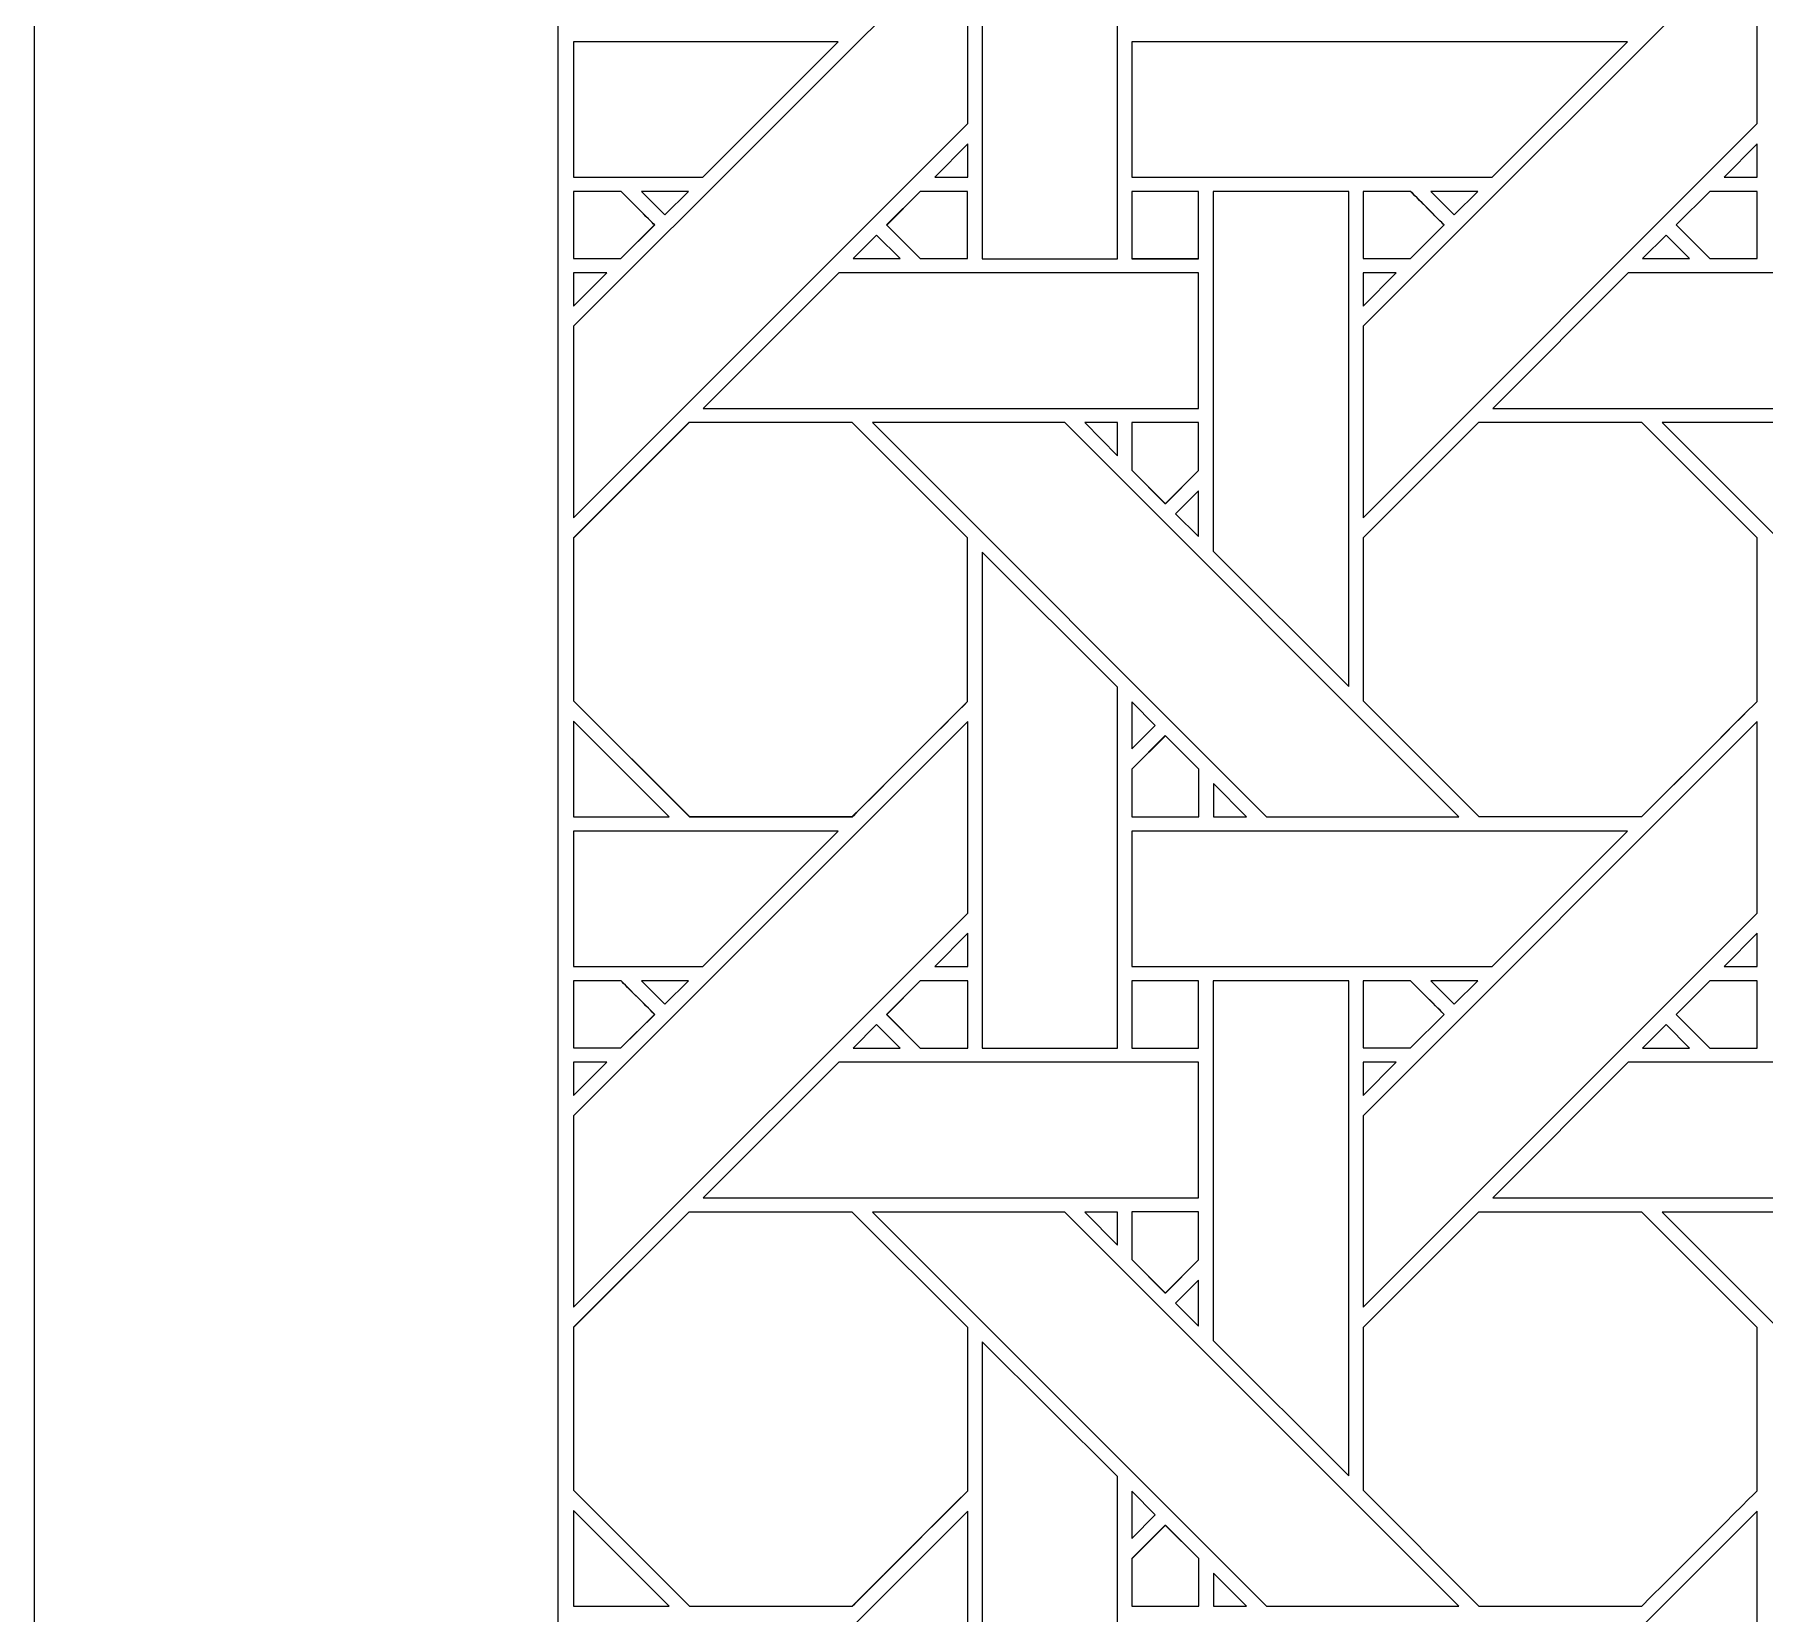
# Model space of a CAD drawing. Header units: inches. Extents: x 4.4 to 20.4, y 5.1 to 13.1.
# Drawn here: x 4.383 to 6.462, y 8.851 to 10.748 of the extents above; entities that cross this region are included whole.
import ezdxf

# ---------------------------------------------------------------- set-up
doc = ezdxf.new("R2010")
doc.units = ezdxf.units.IN
doc.header["$MEASUREMENT"] = 0
doc.layers.add('Design', color=7, linetype='Continuous', lineweight=0)

msp = doc.modelspace()

# ---------------------------------------------------------------- linework, layer by layer
at = {"layer": 'Design'}
for points, knots in [([(4.3829, 13.0948), (4.3829, 13.0948), (4.3829, 5.0948), (4.3829, 5.0948), (4.3829, 5.0948), (20.3829, 5.0948), (20.3829, 5.0948), (20.3829, 5.0948), (20.3829, 13.0948), (20.3829, 13.0948), (20.3829, 13.0948), (4.3829, 13.0948), (4.3829, 13.0948)], [0, 0, 0, 0, 1, 1, 1, 2, 2, 2, 3, 3, 3, 4, 4, 4, 4]), ([(5.0119, 5.7183), (5.0119, 5.7183), (19.7539, 5.7183), (19.7539, 5.7183), (19.7539, 5.7183), (19.7539, 12.4753), (19.7539, 12.4753), (19.7539, 12.4753), (5.0119, 12.4753), (5.0119, 12.4753), (5.0119, 12.4753), (5.0119, 5.7183), (5.0119, 5.7183)], [0, 0, 0, 0, 1, 1, 1, 2, 2, 2, 3, 3, 3, 4, 4, 4, 4]), ([(5.6841, 10.9126), (5.6841, 10.9126), (5.6841, 10.4789), (5.6841, 10.4789), (5.6841, 10.4789), (5.5214, 10.4789), (5.5214, 10.4789), (5.5214, 10.4789), (5.5214, 11.0748), (5.5214, 11.0748), (5.5214, 11.0748), (5.6841, 10.9126), (5.6841, 10.9126)], [0, 0, 0, 0, 1, 1, 1, 2, 2, 2, 3, 3, 3, 4, 4, 4, 4]), ([(5.0306, 10.3976), (5.0306, 10.3976), (5.5042, 10.8712), (5.5042, 10.8712), (5.5042, 10.8712), (5.5042, 10.6412), (5.5042, 10.6412), (5.5042, 10.6412), (5.0306, 10.1675), (5.0306, 10.1675), (5.0306, 10.1675), (5.0306, 10.3976), (5.0306, 10.3976)], [0, 0, 0, 0, 1, 1, 1, 2, 2, 2, 3, 3, 3, 4, 4, 4, 4]), ([(5.9793, 10.3976), (5.9793, 10.3976), (6.453, 10.8712), (6.453, 10.8712), (6.453, 10.8712), (6.453, 10.6412), (6.453, 10.6412), (6.453, 10.6412), (5.9793, 10.1675), (5.9793, 10.1675), (5.9793, 10.1675), (5.9793, 10.3976), (5.9793, 10.3976)], [0, 0, 0, 0, 1, 1, 1, 2, 2, 2, 3, 3, 3, 4, 4, 4, 4]), ([(5.0306, 10.7397), (5.0306, 10.7397), (5.3484, 10.7397), (5.3484, 10.7397), (5.3484, 10.7397), (5.1857, 10.577), (5.1857, 10.577), (5.1857, 10.577), (5.0306, 10.577), (5.0306, 10.577), (5.0306, 10.577), (5.0306, 10.7397), (5.0306, 10.7397)], [0, 0, 0, 0, 1, 1, 1, 2, 2, 2, 3, 3, 3, 4, 4, 4, 4]), ([(5.7015, 10.577), (5.7015, 10.577), (5.7015, 10.7397), (5.7015, 10.7397), (5.7015, 10.7397), (6.2972, 10.7397), (6.2972, 10.7397), (6.2972, 10.7397), (6.1344, 10.577), (6.1344, 10.577), (6.1344, 10.577), (5.7015, 10.577), (5.7015, 10.577)], [0, 0, 0, 0, 1, 1, 1, 2, 2, 2, 3, 3, 3, 4, 4, 4, 4]), ([(5.4645, 10.577), (5.4645, 10.577), (5.5042, 10.6168), (5.5042, 10.6168), (5.5042, 10.6168), (5.5042, 10.577), (5.5042, 10.577), (5.5042, 10.577), (5.4645, 10.577), (5.4645, 10.577)], [0, 0, 0, 0, 1, 1, 1, 2, 2, 2, 3, 3, 3, 3]), ([(6.4132, 10.577), (6.4132, 10.577), (6.453, 10.6168), (6.453, 10.6168), (6.453, 10.6168), (6.453, 10.577), (6.453, 10.577), (6.453, 10.577), (6.4132, 10.577), (6.4132, 10.577)], [0, 0, 0, 0, 1, 1, 1, 2, 2, 2, 3, 3, 3, 3]), ([(5.0876, 10.5598), (5.0927, 10.5547), (5.1234, 10.5239), (5.1278, 10.5194), (5.1278, 10.5194), (5.0875, 10.479), (5.0875, 10.479), (5.0875, 10.479), (5.0306, 10.479), (5.0306, 10.479), (5.0306, 10.479), (5.0306, 10.5598), (5.0306, 10.5598), (5.0306, 10.5598), (5.0876, 10.5598), (5.0876, 10.5598)], [0, 0, 0, 0, 1, 1, 1, 2, 2, 2, 3, 3, 3, 4, 4, 4, 5, 5, 5, 5]), ([(5.0306, 10.5598), (5.0306, 10.5598), (5.0876, 10.5598), (5.0876, 10.5598), (5.0929, 10.5544), (5.128, 10.5194), (5.128, 10.5194), (5.128, 10.5194), (5.0875, 10.479), (5.0875, 10.479), (5.0875, 10.479), (5.0306, 10.479), (5.0306, 10.479), (5.0306, 10.479), (5.0306, 10.5598), (5.0306, 10.5598)], [0, 0, 0, 0, 1, 1, 1, 2, 2, 2, 3, 3, 3, 4, 4, 4, 5, 5, 5, 5]), ([(5.5041, 10.5598), (5.5041, 10.5598), (5.5041, 10.479), (5.5041, 10.479), (5.5041, 10.479), (5.4471, 10.479), (5.4471, 10.479), (5.4471, 10.479), (5.4066, 10.5194), (5.4066, 10.5194), (5.4066, 10.5194), (5.4471, 10.5598), (5.4471, 10.5598), (5.4471, 10.5598), (5.5041, 10.5598), (5.5041, 10.5598)], [0, 0, 0, 0, 1, 1, 1, 2, 2, 2, 3, 3, 3, 4, 4, 4, 5, 5, 5, 5]), ([(5.5041, 10.5598), (5.5041, 10.5598), (5.5041, 10.479), (5.5041, 10.479), (5.5041, 10.479), (5.4471, 10.479), (5.4471, 10.479), (5.4471, 10.479), (5.4068, 10.5193), (5.4068, 10.5193), (5.4068, 10.5193), (5.4471, 10.5598), (5.4471, 10.5598), (5.4471, 10.5598), (5.5041, 10.5598), (5.5041, 10.5598)], [0, 0, 0, 0, 1, 1, 1, 2, 2, 2, 3, 3, 3, 4, 4, 4, 5, 5, 5, 5]), ([(5.7816, 10.479), (5.7816, 10.479), (5.7013, 10.479), (5.7013, 10.479), (5.7013, 10.479), (5.7013, 10.5598), (5.7013, 10.5598), (5.7013, 10.5598), (5.7816, 10.5598), (5.7816, 10.5598), (5.7816, 10.5598), (5.7816, 10.479), (5.7816, 10.479)], [0, 0, 0, 0, 1, 1, 1, 2, 2, 2, 3, 3, 3, 4, 4, 4, 4]), ([(5.9792, 10.479), (5.9792, 10.479), (5.9792, 10.5598), (5.9792, 10.5598), (5.9792, 10.5598), (6.0363, 10.5598), (6.0363, 10.5598), (6.0414, 10.5546), (6.0722, 10.5238), (6.0766, 10.5194), (6.0766, 10.5194), (6.0362, 10.479), (6.0362, 10.479), (6.0362, 10.479), (5.9792, 10.479), (5.9792, 10.479)], [0, 0, 0, 0, 1, 1, 1, 2, 2, 2, 3, 3, 3, 4, 4, 4, 5, 5, 5, 5]), ([(6.0613, 10.5348), (6.0671, 10.529), (6.0726, 10.5235), (6.0766, 10.5194), (6.0766, 10.5194), (6.0362, 10.479), (6.0362, 10.479), (6.0362, 10.479), (5.9792, 10.479), (5.9792, 10.479), (5.9792, 10.479), (5.9792, 10.5598), (5.9792, 10.5598), (5.9792, 10.5598), (6.0363, 10.5598), (6.0363, 10.5598), (6.0418, 10.5543), (6.0519, 10.5442), (6.0613, 10.5348)], [0, 0, 0, 0, 1, 1, 1, 2, 2, 2, 3, 3, 3, 4, 4, 4, 5, 5, 5, 6, 6, 6, 6]), ([(6.3958, 10.479), (6.3958, 10.479), (6.3554, 10.5194), (6.3554, 10.5194), (6.3554, 10.5194), (6.3959, 10.5598), (6.3959, 10.5598), (6.3959, 10.5598), (6.4529, 10.5598), (6.4529, 10.5598), (6.4529, 10.5598), (6.4529, 10.479), (6.4529, 10.479), (6.4529, 10.479), (6.3958, 10.479), (6.3958, 10.479)], [0, 0, 0, 0, 1, 1, 1, 2, 2, 2, 3, 3, 3, 4, 4, 4, 5, 5, 5, 5]), ([(6.3554, 10.5194), (6.3554, 10.5194), (6.3959, 10.5598), (6.3959, 10.5598), (6.3959, 10.5598), (6.4529, 10.5598), (6.4529, 10.5598), (6.4529, 10.5598), (6.4529, 10.479), (6.4529, 10.479), (6.4529, 10.479), (6.3958, 10.479), (6.3958, 10.479), (6.3958, 10.479), (6.3554, 10.5194), (6.3554, 10.5194)], [0, 0, 0, 0, 1, 1, 1, 2, 2, 2, 3, 3, 3, 4, 4, 4, 5, 5, 5, 5]), ([(5.1685, 10.5597), (5.1685, 10.5597), (5.1402, 10.5315), (5.1402, 10.5315), (5.1402, 10.5315), (5.112, 10.5597), (5.112, 10.5597), (5.112, 10.5597), (5.1685, 10.5597), (5.1685, 10.5597)], [0, 0, 0, 0, 1, 1, 1, 2, 2, 2, 3, 3, 3, 3]), ([(5.7817, 10.5597), (5.7817, 10.5597), (5.7817, 10.4789), (5.7817, 10.4789), (5.7817, 10.4789), (5.7015, 10.4789), (5.7015, 10.4789), (5.7015, 10.4789), (5.7015, 10.5597), (5.7015, 10.5597), (5.7015, 10.5597), (5.7817, 10.5597), (5.7817, 10.5597)], [0, 0, 0, 0, 1, 1, 1, 2, 2, 2, 3, 3, 3, 4, 4, 4, 4]), ([(5.9622, 10.5597), (5.9622, 10.5597), (5.9622, 9.9646), (5.9622, 9.9646), (5.9622, 9.9646), (5.7992, 10.1275), (5.7992, 10.1275), (5.7992, 10.1275), (5.7992, 10.5597), (5.7992, 10.5597), (5.7992, 10.5597), (5.9622, 10.5597), (5.9622, 10.5597)], [0, 0, 0, 0, 1, 1, 1, 2, 2, 2, 3, 3, 3, 4, 4, 4, 4]), ([(6.0607, 10.5597), (6.0607, 10.5597), (6.1172, 10.5597), (6.1172, 10.5597), (6.1172, 10.5597), (6.0889, 10.5315), (6.0889, 10.5315), (6.0889, 10.5315), (6.0607, 10.5597), (6.0607, 10.5597)], [0, 0, 0, 0, 1, 1, 1, 2, 2, 2, 3, 3, 3, 3]), ([(5.4229, 10.479), (5.4229, 10.479), (5.3664, 10.479), (5.3664, 10.479), (5.3664, 10.479), (5.3947, 10.5072), (5.3947, 10.5072), (5.3947, 10.5072), (5.4229, 10.479), (5.4229, 10.479)], [0, 0, 0, 0, 1, 1, 1, 2, 2, 2, 3, 3, 3, 3]), ([(6.3716, 10.479), (6.3716, 10.479), (6.3151, 10.479), (6.3151, 10.479), (6.3151, 10.479), (6.3434, 10.5072), (6.3434, 10.5072), (6.3434, 10.5072), (6.3716, 10.479), (6.3716, 10.479)], [0, 0, 0, 0, 1, 1, 1, 2, 2, 2, 3, 3, 3, 3]), ([(5.0306, 10.4618), (5.0306, 10.4618), (5.0704, 10.4618), (5.0704, 10.4618), (5.0704, 10.4618), (5.0306, 10.422), (5.0306, 10.422), (5.0306, 10.422), (5.0306, 10.4618), (5.0306, 10.4618)], [0, 0, 0, 0, 1, 1, 1, 2, 2, 2, 3, 3, 3, 3]), ([(5.7817, 10.4618), (5.7817, 10.4618), (5.7817, 10.299), (5.7817, 10.299), (5.7817, 10.299), (5.1864, 10.299), (5.1864, 10.299), (5.1864, 10.299), (5.3493, 10.4618), (5.3493, 10.4618), (5.3493, 10.4618), (5.7817, 10.4618), (5.7817, 10.4618)], [0, 0, 0, 0, 1, 1, 1, 2, 2, 2, 3, 3, 3, 4, 4, 4, 4]), ([(6.0191, 10.4618), (6.0191, 10.4618), (5.9793, 10.422), (5.9793, 10.422), (5.9793, 10.422), (5.9793, 10.4618), (5.9793, 10.4618), (5.9793, 10.4618), (6.0191, 10.4618), (6.0191, 10.4618)], [0, 0, 0, 0, 1, 1, 1, 2, 2, 2, 3, 3, 3, 3]), ([(6.298, 10.4618), (6.298, 10.4618), (6.7304, 10.4618), (6.7304, 10.4618), (6.7304, 10.4618), (6.7304, 10.299), (6.7304, 10.299), (6.7304, 10.299), (6.1351, 10.299), (6.1351, 10.299), (6.1351, 10.299), (6.298, 10.4618), (6.298, 10.4618)], [0, 0, 0, 0, 1, 1, 1, 2, 2, 2, 3, 3, 3, 4, 4, 4, 4]), ([(5.1691, 10.2819), (5.1691, 10.2819), (5.3654, 10.2819), (5.3654, 10.2819), (5.3654, 10.2819), (5.5041, 10.1432), (5.5041, 10.1432), (5.5041, 10.1432), (5.5041, 9.9469), (5.5041, 9.9469), (5.4863, 9.929), (5.3744, 9.8173), (5.3654, 9.8083), (5.3654, 9.8083), (5.1697, 9.8083), (5.1697, 9.8083), (5.1697, 9.8083), (5.0306, 9.9474), (5.0306, 9.9474), (5.0306, 9.9474), (5.0306, 10.1433), (5.0306, 10.1433), (5.0306, 10.1433), (5.1691, 10.2819), (5.1691, 10.2819)], [0, 0, 0, 0, 1, 1, 1, 2, 2, 2, 3, 3, 3, 4, 4, 4, 5, 5, 5, 6, 6, 6, 7, 7, 7, 8, 8, 8, 8]), ([(5.0306, 10.1431), (5.0306, 10.1431), (5.1693, 10.2819), (5.1693, 10.2819), (5.1693, 10.2819), (5.3655, 10.2819), (5.3655, 10.2819), (5.3655, 10.2819), (5.5041, 10.1432), (5.5041, 10.1432), (5.5041, 10.1432), (5.5041, 9.9469), (5.5041, 9.9469), (5.4862, 9.9288), (5.3744, 9.8171), (5.3655, 9.8082), (5.3655, 9.8082), (5.1698, 9.8082), (5.1698, 9.8082), (5.1698, 9.8082), (5.0306, 9.9474), (5.0306, 9.9474), (5.0306, 9.9474), (5.0306, 10.1431), (5.0306, 10.1431)], [0, 0, 0, 0, 1, 1, 1, 2, 2, 2, 3, 3, 3, 4, 4, 4, 5, 5, 5, 6, 6, 6, 7, 7, 7, 8, 8, 8, 8]), ([(5.6207, 10.2819), (5.6207, 10.2819), (6.0943, 9.8082), (6.0943, 9.8082), (6.0943, 9.8082), (5.8633, 9.8082), (5.8633, 9.8082), (5.8633, 9.8082), (5.3897, 10.2819), (5.3897, 10.2819), (5.3897, 10.2819), (5.6207, 10.2819), (5.6207, 10.2819)], [0, 0, 0, 0, 1, 1, 1, 2, 2, 2, 3, 3, 3, 4, 4, 4, 4]), ([(5.6842, 10.2819), (5.6842, 10.2819), (5.6842, 10.242), (5.6842, 10.242), (5.6842, 10.242), (5.6448, 10.2819), (5.6448, 10.2819), (5.6448, 10.2819), (5.6842, 10.2819), (5.6842, 10.2819)], [0, 0, 0, 0, 1, 1, 1, 2, 2, 2, 3, 3, 3, 3]), ([(5.7816, 10.2819), (5.7816, 10.2819), (5.7816, 10.2243), (5.7816, 10.2243), (5.7816, 10.2243), (5.7416, 10.1844), (5.7416, 10.1844), (5.7416, 10.1844), (5.7013, 10.2247), (5.7013, 10.2247), (5.7013, 10.2247), (5.7013, 10.2819), (5.7013, 10.2819), (5.7013, 10.2819), (5.7816, 10.2819), (5.7816, 10.2819)], [0, 0, 0, 0, 1, 1, 1, 2, 2, 2, 3, 3, 3, 4, 4, 4, 5, 5, 5, 5]), ([(5.7418, 10.1843), (5.7418, 10.1843), (5.7013, 10.2247), (5.7013, 10.2247), (5.7013, 10.2247), (5.7013, 10.2819), (5.7013, 10.2819), (5.7013, 10.2819), (5.7816, 10.2819), (5.7816, 10.2819), (5.7816, 10.2819), (5.7816, 10.2243), (5.7816, 10.2243), (5.7816, 10.2243), (5.7418, 10.1843), (5.7418, 10.1843)], [0, 0, 0, 0, 1, 1, 1, 2, 2, 2, 3, 3, 3, 4, 4, 4, 5, 5, 5, 5]), ([(6.3142, 9.8083), (6.3142, 9.8083), (6.1185, 9.8083), (6.1185, 9.8083), (6.1185, 9.8083), (5.9792, 9.9475), (5.9792, 9.9475), (5.9792, 9.9475), (5.9792, 10.1432), (5.9792, 10.1432), (5.9792, 10.1432), (6.1179, 10.2819), (6.1179, 10.2819), (6.1179, 10.2819), (6.3142, 10.2819), (6.3142, 10.2819), (6.3142, 10.2819), (6.4529, 10.1432), (6.4529, 10.1432), (6.4529, 10.1432), (6.4529, 9.9469), (6.4529, 9.9469), (6.4351, 9.929), (6.3232, 9.8173), (6.3142, 9.8083)], [0, 0, 0, 0, 1, 1, 1, 2, 2, 2, 3, 3, 3, 4, 4, 4, 5, 5, 5, 6, 6, 6, 7, 7, 7, 8, 8, 8, 8]), ([(5.9792, 10.1432), (5.9792, 10.1432), (6.1179, 10.2819), (6.1179, 10.2819), (6.1179, 10.2819), (6.3142, 10.2819), (6.3142, 10.2819), (6.3142, 10.2819), (6.4529, 10.1432), (6.4529, 10.1432), (6.4529, 10.1432), (6.4529, 9.9469), (6.4529, 9.9469), (6.435, 9.9289), (6.3231, 9.8172), (6.3142, 9.8083), (6.3142, 9.8083), (6.1185, 9.8083), (6.1185, 9.8083), (6.1185, 9.8083), (5.9792, 9.9475), (5.9792, 9.9475), (5.9792, 9.9475), (5.9792, 10.1432), (5.9792, 10.1432)], [0, 0, 0, 0, 1, 1, 1, 2, 2, 2, 3, 3, 3, 4, 4, 4, 5, 5, 5, 6, 6, 6, 7, 7, 7, 8, 8, 8, 8]), ([(6.5694, 10.2819), (6.5694, 10.2819), (7.043, 9.8082), (7.043, 9.8082), (7.043, 9.8082), (6.812, 9.8082), (6.812, 9.8082), (6.812, 9.8082), (6.3385, 10.2819), (6.3385, 10.2819), (6.3385, 10.2819), (6.5694, 10.2819), (6.5694, 10.2819)], [0, 0, 0, 0, 1, 1, 1, 2, 2, 2, 3, 3, 3, 4, 4, 4, 4]), ([(5.7817, 10.2), (5.7817, 10.2), (5.7817, 10.1449), (5.7817, 10.1449), (5.7817, 10.1449), (5.7539, 10.1723), (5.7539, 10.1723), (5.7539, 10.1723), (5.7817, 10.2), (5.7817, 10.2)], [0, 0, 0, 0, 1, 1, 1, 2, 2, 2, 3, 3, 3, 3]), ([(5.6841, 9.9639), (5.6841, 9.9639), (5.6841, 9.5302), (5.6841, 9.5302), (5.6841, 9.5302), (5.5214, 9.5302), (5.5214, 9.5302), (5.5214, 9.5302), (5.5214, 10.1261), (5.5214, 10.1261), (5.5214, 10.1261), (5.6841, 9.9639), (5.6841, 9.9639)], [0, 0, 0, 0, 1, 1, 1, 2, 2, 2, 3, 3, 3, 4, 4, 4, 4]), ([(5.7015, 9.8897), (5.7015, 9.8897), (5.7015, 9.9464), (5.7015, 9.9464), (5.7015, 9.9464), (5.7296, 9.9178), (5.7296, 9.9178), (5.7296, 9.9178), (5.7015, 9.8897), (5.7015, 9.8897)], [0, 0, 0, 0, 1, 1, 1, 2, 2, 2, 3, 3, 3, 3]), ([(5.0306, 9.9232), (5.0306, 9.9232), (5.1456, 9.8082), (5.1456, 9.8082), (5.1456, 9.8082), (5.0306, 9.8082), (5.0306, 9.8082), (5.0306, 9.8082), (5.0306, 9.9232), (5.0306, 9.9232)], [0, 0, 0, 0, 1, 1, 1, 2, 2, 2, 3, 3, 3, 3]), ([(5.0306, 9.4489), (5.0306, 9.4489), (5.5042, 9.9225), (5.5042, 9.9225), (5.5042, 9.9225), (5.5042, 9.6925), (5.5042, 9.6925), (5.5042, 9.6925), (5.0306, 9.2188), (5.0306, 9.2188), (5.0306, 9.2188), (5.0306, 9.4489), (5.0306, 9.4489)], [0, 0, 0, 0, 1, 1, 1, 2, 2, 2, 3, 3, 3, 4, 4, 4, 4]), ([(5.9793, 9.4489), (5.9793, 9.4489), (6.453, 9.9225), (6.453, 9.9225), (6.453, 9.9225), (6.453, 9.6925), (6.453, 9.6925), (6.453, 9.6925), (5.9793, 9.2188), (5.9793, 9.2188), (5.9793, 9.2188), (5.9793, 9.4489), (5.9793, 9.4489)], [0, 0, 0, 0, 1, 1, 1, 2, 2, 2, 3, 3, 3, 4, 4, 4, 4]), ([(5.7013, 9.808), (5.7013, 9.808), (5.7013, 9.8653), (5.7013, 9.8653), (5.7013, 9.8653), (5.7416, 9.9057), (5.7416, 9.9057), (5.7416, 9.9057), (5.782, 9.8653), (5.782, 9.8653), (5.782, 9.8653), (5.782, 9.808), (5.782, 9.808), (5.782, 9.808), (5.7013, 9.808), (5.7013, 9.808)], [0, 0, 0, 0, 1, 1, 1, 2, 2, 2, 3, 3, 3, 4, 4, 4, 5, 5, 5, 5]), ([(5.7418, 9.9056), (5.7418, 9.9056), (5.7821, 9.8653), (5.7821, 9.8653), (5.7821, 9.8653), (5.7821, 9.808), (5.7821, 9.808), (5.7821, 9.808), (5.7015, 9.808), (5.7015, 9.808), (5.7015, 9.808), (5.7015, 9.8653), (5.7015, 9.8653), (5.7015, 9.8653), (5.7418, 9.9056), (5.7418, 9.9056)], [0, 0, 0, 0, 1, 1, 1, 2, 2, 2, 3, 3, 3, 4, 4, 4, 5, 5, 5, 5]), ([(5.7994, 9.8082), (5.7994, 9.8082), (5.7994, 9.848), (5.7994, 9.848), (5.7994, 9.848), (5.8391, 9.8082), (5.8391, 9.8082), (5.8391, 9.8082), (5.7994, 9.8082), (5.7994, 9.8082)], [0, 0, 0, 0, 1, 1, 1, 2, 2, 2, 3, 3, 3, 3]), ([(5.0306, 9.791), (5.0306, 9.791), (5.3484, 9.791), (5.3484, 9.791), (5.3484, 9.791), (5.1857, 9.6283), (5.1857, 9.6283), (5.1857, 9.6283), (5.0306, 9.6283), (5.0306, 9.6283), (5.0306, 9.6283), (5.0306, 9.791), (5.0306, 9.791)], [0, 0, 0, 0, 1, 1, 1, 2, 2, 2, 3, 3, 3, 4, 4, 4, 4]), ([(5.7015, 9.6283), (5.7015, 9.6283), (5.7015, 9.791), (5.7015, 9.791), (5.7015, 9.791), (6.2972, 9.791), (6.2972, 9.791), (6.2972, 9.791), (6.1344, 9.6283), (6.1344, 9.6283), (6.1344, 9.6283), (5.7015, 9.6283), (5.7015, 9.6283)], [0, 0, 0, 0, 1, 1, 1, 2, 2, 2, 3, 3, 3, 4, 4, 4, 4]), ([(5.4645, 9.6283), (5.4645, 9.6283), (5.5042, 9.6681), (5.5042, 9.6681), (5.5042, 9.6681), (5.5042, 9.6283), (5.5042, 9.6283), (5.5042, 9.6283), (5.4645, 9.6283), (5.4645, 9.6283)], [0, 0, 0, 0, 1, 1, 1, 2, 2, 2, 3, 3, 3, 3]), ([(6.4132, 9.6283), (6.4132, 9.6283), (6.453, 9.6681), (6.453, 9.6681), (6.453, 9.6681), (6.453, 9.6283), (6.453, 9.6283), (6.453, 9.6283), (6.4132, 9.6283), (6.4132, 9.6283)], [0, 0, 0, 0, 1, 1, 1, 2, 2, 2, 3, 3, 3, 3]), ([(5.0876, 9.611), (5.0927, 9.6059), (5.1234, 9.5751), (5.1278, 9.5707), (5.1278, 9.5707), (5.0875, 9.5303), (5.0875, 9.5303), (5.0875, 9.5303), (5.0306, 9.5303), (5.0306, 9.5303), (5.0306, 9.5303), (5.0306, 9.611), (5.0306, 9.611), (5.0306, 9.611), (5.0876, 9.611), (5.0876, 9.611)], [0, 0, 0, 0, 1, 1, 1, 2, 2, 2, 3, 3, 3, 4, 4, 4, 5, 5, 5, 5]), ([(5.0306, 9.611), (5.0306, 9.611), (5.0876, 9.611), (5.0876, 9.611), (5.0929, 9.6057), (5.128, 9.5707), (5.128, 9.5707), (5.128, 9.5707), (5.0875, 9.5303), (5.0875, 9.5303), (5.0875, 9.5303), (5.0306, 9.5303), (5.0306, 9.5303), (5.0306, 9.5303), (5.0306, 9.611), (5.0306, 9.611)], [0, 0, 0, 0, 1, 1, 1, 2, 2, 2, 3, 3, 3, 4, 4, 4, 5, 5, 5, 5]), ([(5.1685, 9.611), (5.1685, 9.611), (5.1402, 9.5828), (5.1402, 9.5828), (5.1402, 9.5828), (5.112, 9.611), (5.112, 9.611), (5.112, 9.611), (5.1685, 9.611), (5.1685, 9.611)], [0, 0, 0, 0, 1, 1, 1, 2, 2, 2, 3, 3, 3, 3]), ([(5.4471, 9.5302), (5.4471, 9.5302), (5.4066, 9.5706), (5.4066, 9.5706), (5.4066, 9.5706), (5.4471, 9.6111), (5.4471, 9.6111), (5.4471, 9.6111), (5.5042, 9.6111), (5.5042, 9.6111), (5.5042, 9.6111), (5.5042, 9.5302), (5.5042, 9.5302), (5.5042, 9.5302), (5.4471, 9.5302), (5.4471, 9.5302)], [0, 0, 0, 0, 1, 1, 1, 2, 2, 2, 3, 3, 3, 4, 4, 4, 5, 5, 5, 5]), ([(5.5042, 9.6111), (5.5042, 9.6111), (5.5042, 9.5302), (5.5042, 9.5302), (5.5042, 9.5302), (5.4471, 9.5302), (5.4471, 9.5302), (5.4471, 9.5302), (5.4068, 9.5706), (5.4068, 9.5706), (5.4068, 9.5706), (5.4471, 9.6111), (5.4471, 9.6111), (5.4471, 9.6111), (5.5042, 9.6111), (5.5042, 9.6111)], [0, 0, 0, 0, 1, 1, 1, 2, 2, 2, 3, 3, 3, 4, 4, 4, 5, 5, 5, 5]), ([(5.7014, 9.5302), (5.7014, 9.5302), (5.7014, 9.611), (5.7014, 9.611), (5.7014, 9.611), (5.7816, 9.611), (5.7816, 9.611), (5.7816, 9.611), (5.7816, 9.5302), (5.7816, 9.5302), (5.7816, 9.5302), (5.7014, 9.5302), (5.7014, 9.5302)], [0, 0, 0, 0, 1, 1, 1, 2, 2, 2, 3, 3, 3, 4, 4, 4, 4]), ([(5.7816, 9.611), (5.7816, 9.611), (5.7816, 9.5302), (5.7816, 9.5302), (5.7816, 9.5302), (5.7014, 9.5302), (5.7014, 9.5302), (5.7014, 9.5302), (5.7014, 9.611), (5.7014, 9.611), (5.7014, 9.611), (5.7816, 9.611), (5.7816, 9.611)], [0, 0, 0, 0, 1, 1, 1, 2, 2, 2, 3, 3, 3, 4, 4, 4, 4]), ([(5.9622, 9.611), (5.9622, 9.611), (5.9622, 9.0159), (5.9622, 9.0159), (5.9622, 9.0159), (5.7992, 9.1788), (5.7992, 9.1788), (5.7992, 9.1788), (5.7992, 9.611), (5.7992, 9.611), (5.7992, 9.611), (5.9622, 9.611), (5.9622, 9.611)], [0, 0, 0, 0, 1, 1, 1, 2, 2, 2, 3, 3, 3, 4, 4, 4, 4]), ([(5.9792, 9.5303), (5.9792, 9.5303), (5.9792, 9.611), (5.9792, 9.611), (5.9792, 9.611), (6.0363, 9.611), (6.0363, 9.611), (6.0414, 9.6059), (6.0722, 9.5751), (6.0766, 9.5707), (6.0766, 9.5707), (6.0362, 9.5303), (6.0362, 9.5303), (6.0362, 9.5303), (5.9792, 9.5303), (5.9792, 9.5303)], [0, 0, 0, 0, 1, 1, 1, 2, 2, 2, 3, 3, 3, 4, 4, 4, 5, 5, 5, 5]), ([(6.0766, 9.5707), (6.0766, 9.5707), (6.0362, 9.5303), (6.0362, 9.5303), (6.0362, 9.5303), (5.9792, 9.5303), (5.9792, 9.5303), (5.9792, 9.5303), (5.9792, 9.611), (5.9792, 9.611), (5.9792, 9.611), (6.0363, 9.611), (6.0363, 9.611), (6.0416, 9.6058), (6.0723, 9.575), (6.0766, 9.5707)], [0, 0, 0, 0, 1, 1, 1, 2, 2, 2, 3, 3, 3, 4, 4, 4, 5, 5, 5, 5]), ([(6.0607, 9.611), (6.0607, 9.611), (6.1172, 9.611), (6.1172, 9.611), (6.1172, 9.611), (6.0889, 9.5828), (6.0889, 9.5828), (6.0889, 9.5828), (6.0607, 9.611), (6.0607, 9.611)], [0, 0, 0, 0, 1, 1, 1, 2, 2, 2, 3, 3, 3, 3]), ([(6.3958, 9.5302), (6.3958, 9.5302), (6.3554, 9.5706), (6.3554, 9.5706), (6.3554, 9.5706), (6.3959, 9.611), (6.3959, 9.611), (6.3959, 9.611), (6.4529, 9.611), (6.4529, 9.611), (6.4529, 9.611), (6.4529, 9.5302), (6.4529, 9.5302), (6.4529, 9.5302), (6.3958, 9.5302), (6.3958, 9.5302)], [0, 0, 0, 0, 1, 1, 1, 2, 2, 2, 3, 3, 3, 4, 4, 4, 5, 5, 5, 5]), ([(6.3554, 9.5706), (6.3554, 9.5706), (6.3959, 9.611), (6.3959, 9.611), (6.3959, 9.611), (6.4529, 9.611), (6.4529, 9.611), (6.4529, 9.611), (6.4529, 9.5302), (6.4529, 9.5302), (6.4529, 9.5302), (6.3958, 9.5302), (6.3958, 9.5302), (6.3958, 9.5302), (6.3554, 9.5706), (6.3554, 9.5706)], [0, 0, 0, 0, 1, 1, 1, 2, 2, 2, 3, 3, 3, 4, 4, 4, 5, 5, 5, 5]), ([(5.4229, 9.5302), (5.4229, 9.5302), (5.3664, 9.5302), (5.3664, 9.5302), (5.3664, 9.5302), (5.3947, 9.5585), (5.3947, 9.5585), (5.3947, 9.5585), (5.4229, 9.5302), (5.4229, 9.5302)], [0, 0, 0, 0, 1, 1, 1, 2, 2, 2, 3, 3, 3, 3]), ([(6.3716, 9.5302), (6.3716, 9.5302), (6.3151, 9.5302), (6.3151, 9.5302), (6.3151, 9.5302), (6.3434, 9.5585), (6.3434, 9.5585), (6.3434, 9.5585), (6.3716, 9.5302), (6.3716, 9.5302)], [0, 0, 0, 0, 1, 1, 1, 2, 2, 2, 3, 3, 3, 3]), ([(5.0306, 9.5131), (5.0306, 9.5131), (5.0704, 9.5131), (5.0704, 9.5131), (5.0704, 9.5131), (5.0306, 9.4733), (5.0306, 9.4733), (5.0306, 9.4733), (5.0306, 9.5131), (5.0306, 9.5131)], [0, 0, 0, 0, 1, 1, 1, 2, 2, 2, 3, 3, 3, 3]), ([(5.7817, 9.5131), (5.7817, 9.5131), (5.7817, 9.3503), (5.7817, 9.3503), (5.7817, 9.3503), (5.1864, 9.3503), (5.1864, 9.3503), (5.1864, 9.3503), (5.3493, 9.5131), (5.3493, 9.5131), (5.3493, 9.5131), (5.7817, 9.5131), (5.7817, 9.5131)], [0, 0, 0, 0, 1, 1, 1, 2, 2, 2, 3, 3, 3, 4, 4, 4, 4]), ([(6.0191, 9.5131), (6.0191, 9.5131), (5.9793, 9.4733), (5.9793, 9.4733), (5.9793, 9.4733), (5.9793, 9.5131), (5.9793, 9.5131), (5.9793, 9.5131), (6.0191, 9.5131), (6.0191, 9.5131)], [0, 0, 0, 0, 1, 1, 1, 2, 2, 2, 3, 3, 3, 3]), ([(6.298, 9.5131), (6.298, 9.5131), (6.7304, 9.5131), (6.7304, 9.5131), (6.7304, 9.5131), (6.7304, 9.3503), (6.7304, 9.3503), (6.7304, 9.3503), (6.1351, 9.3503), (6.1351, 9.3503), (6.1351, 9.3503), (6.298, 9.5131), (6.298, 9.5131)], [0, 0, 0, 0, 1, 1, 1, 2, 2, 2, 3, 3, 3, 4, 4, 4, 4]), ([(5.0306, 9.1946), (5.0306, 9.1946), (5.1692, 9.3331), (5.1692, 9.3331), (5.1692, 9.3331), (5.3654, 9.3331), (5.3654, 9.3331), (5.3654, 9.3331), (5.5042, 9.1944), (5.5042, 9.1944), (5.5042, 9.1944), (5.5042, 8.9982), (5.5042, 8.9982), (5.4864, 8.9803), (5.3744, 8.8685), (5.3655, 8.8595), (5.3655, 8.8595), (5.1698, 8.8595), (5.1698, 8.8595), (5.1698, 8.8595), (5.0306, 8.9987), (5.0306, 8.9987), (5.0306, 8.9987), (5.0306, 9.1946), (5.0306, 9.1946)], [0, 0, 0, 0, 1, 1, 1, 2, 2, 2, 3, 3, 3, 4, 4, 4, 5, 5, 5, 6, 6, 6, 7, 7, 7, 8, 8, 8, 8]), ([(5.0306, 9.1944), (5.0306, 9.1944), (5.1692, 9.3331), (5.1692, 9.3331), (5.1692, 9.3331), (5.3654, 9.3331), (5.3654, 9.3331), (5.3654, 9.3331), (5.5042, 9.1944), (5.5042, 9.1944), (5.5042, 9.1944), (5.5042, 8.9982), (5.5042, 8.9982), (5.4861, 8.98), (5.3742, 8.8683), (5.3655, 8.8595), (5.3655, 8.8595), (5.1698, 8.8595), (5.1698, 8.8595), (5.1698, 8.8595), (5.0306, 8.9987), (5.0306, 8.9987), (5.0306, 8.9987), (5.0306, 9.1944), (5.0306, 9.1944)], [0, 0, 0, 0, 1, 1, 1, 2, 2, 2, 3, 3, 3, 4, 4, 4, 5, 5, 5, 6, 6, 6, 7, 7, 7, 8, 8, 8, 8]), ([(5.6207, 9.3331), (5.6207, 9.3331), (6.0943, 8.8595), (6.0943, 8.8595), (6.0943, 8.8595), (5.8633, 8.8595), (5.8633, 8.8595), (5.8633, 8.8595), (5.3897, 9.3331), (5.3897, 9.3331), (5.3897, 9.3331), (5.6207, 9.3331), (5.6207, 9.3331)], [0, 0, 0, 0, 1, 1, 1, 2, 2, 2, 3, 3, 3, 4, 4, 4, 4]), ([(5.6842, 9.3331), (5.6842, 9.3331), (5.6842, 9.2933), (5.6842, 9.2933), (5.6842, 9.2933), (5.6448, 9.3331), (5.6448, 9.3331), (5.6448, 9.3331), (5.6842, 9.3331), (5.6842, 9.3331)], [0, 0, 0, 0, 1, 1, 1, 2, 2, 2, 3, 3, 3, 3]), ([(5.7816, 9.3332), (5.7816, 9.3332), (5.7816, 9.2756), (5.7816, 9.2756), (5.7816, 9.2756), (5.7416, 9.2356), (5.7416, 9.2356), (5.7416, 9.2356), (5.7014, 9.276), (5.7014, 9.276), (5.7014, 9.276), (5.7014, 9.3332), (5.7014, 9.3332), (5.7014, 9.3332), (5.7816, 9.3332), (5.7816, 9.3332)], [0, 0, 0, 0, 1, 1, 1, 2, 2, 2, 3, 3, 3, 4, 4, 4, 5, 5, 5, 5]), ([(5.7418, 9.2356), (5.7418, 9.2356), (5.7014, 9.276), (5.7014, 9.276), (5.7014, 9.276), (5.7014, 9.3332), (5.7014, 9.3332), (5.7014, 9.3332), (5.7816, 9.3332), (5.7816, 9.3332), (5.7816, 9.3332), (5.7816, 9.2756), (5.7816, 9.2756), (5.7816, 9.2756), (5.7418, 9.2356), (5.7418, 9.2356)], [0, 0, 0, 0, 1, 1, 1, 2, 2, 2, 3, 3, 3, 4, 4, 4, 5, 5, 5, 5]), ([(6.3142, 8.8595), (6.3142, 8.8595), (6.1185, 8.8595), (6.1185, 8.8595), (6.1185, 8.8595), (5.9792, 8.9988), (5.9792, 8.9988), (5.9792, 8.9988), (5.9792, 9.1944), (5.9792, 9.1944), (5.9792, 9.1944), (6.1179, 9.3331), (6.1179, 9.3331), (6.1179, 9.3331), (6.3142, 9.3331), (6.3142, 9.3331), (6.3142, 9.3331), (6.4529, 9.1944), (6.4529, 9.1944), (6.4529, 9.1944), (6.4529, 8.9982), (6.4529, 8.9982), (6.4351, 8.9803), (6.3232, 8.8685), (6.3142, 8.8595)], [0, 0, 0, 0, 1, 1, 1, 2, 2, 2, 3, 3, 3, 4, 4, 4, 5, 5, 5, 6, 6, 6, 7, 7, 7, 8, 8, 8, 8]), ([(5.9792, 9.1944), (5.9792, 9.1944), (6.1179, 9.3331), (6.1179, 9.3331), (6.1179, 9.3331), (6.3142, 9.3331), (6.3142, 9.3331), (6.3142, 9.3331), (6.4529, 9.1944), (6.4529, 9.1944), (6.4529, 9.1944), (6.4529, 8.9982), (6.4529, 8.9982), (6.4351, 8.9803), (6.3232, 8.8685), (6.3142, 8.8595), (6.3142, 8.8595), (6.1185, 8.8595), (6.1185, 8.8595), (6.1185, 8.8595), (5.9792, 8.9988), (5.9792, 8.9988), (5.9792, 8.9988), (5.9792, 9.1944), (5.9792, 9.1944)], [0, 0, 0, 0, 1, 1, 1, 2, 2, 2, 3, 3, 3, 4, 4, 4, 5, 5, 5, 6, 6, 6, 7, 7, 7, 8, 8, 8, 8]), ([(6.5694, 9.3331), (6.5694, 9.3331), (7.043, 8.8595), (7.043, 8.8595), (7.043, 8.8595), (6.812, 8.8595), (6.812, 8.8595), (6.812, 8.8595), (6.3385, 9.3331), (6.3385, 9.3331), (6.3385, 9.3331), (6.5694, 9.3331), (6.5694, 9.3331)], [0, 0, 0, 0, 1, 1, 1, 2, 2, 2, 3, 3, 3, 4, 4, 4, 4]), ([(5.7817, 9.2513), (5.7817, 9.2513), (5.7817, 9.1961), (5.7817, 9.1961), (5.7817, 9.1961), (5.7539, 9.2235), (5.7539, 9.2235), (5.7539, 9.2235), (5.7817, 9.2513), (5.7817, 9.2513)], [0, 0, 0, 0, 1, 1, 1, 2, 2, 2, 3, 3, 3, 3]), ([(5.6841, 9.0152), (5.6841, 9.0152), (5.6841, 8.5815), (5.6841, 8.5815), (5.6841, 8.5815), (5.5214, 8.5815), (5.5214, 8.5815), (5.5214, 8.5815), (5.5214, 9.1773), (5.5214, 9.1773), (5.5214, 9.1773), (5.6841, 9.0152), (5.6841, 9.0152)], [0, 0, 0, 0, 1, 1, 1, 2, 2, 2, 3, 3, 3, 4, 4, 4, 4]), ([(5.7015, 8.9409), (5.7015, 8.9409), (5.7015, 8.9977), (5.7015, 8.9977), (5.7015, 8.9977), (5.7296, 8.9691), (5.7296, 8.9691), (5.7296, 8.9691), (5.7015, 8.9409), (5.7015, 8.9409)], [0, 0, 0, 0, 1, 1, 1, 2, 2, 2, 3, 3, 3, 3]), ([(5.0306, 8.9745), (5.0306, 8.9745), (5.1456, 8.8595), (5.1456, 8.8595), (5.1456, 8.8595), (5.0306, 8.8595), (5.0306, 8.8595), (5.0306, 8.8595), (5.0306, 8.9745), (5.0306, 8.9745)], [0, 0, 0, 0, 1, 1, 1, 2, 2, 2, 3, 3, 3, 3]), ([(5.0306, 8.5002), (5.0306, 8.5002), (5.5042, 8.9738), (5.5042, 8.9738), (5.5042, 8.9738), (5.5042, 8.7437), (5.5042, 8.7437), (5.5042, 8.7437), (5.0306, 8.2701), (5.0306, 8.2701), (5.0306, 8.2701), (5.0306, 8.5002), (5.0306, 8.5002)], [0, 0, 0, 0, 1, 1, 1, 2, 2, 2, 3, 3, 3, 4, 4, 4, 4]), ([(5.9793, 8.5002), (5.9793, 8.5002), (6.453, 8.9738), (6.453, 8.9738), (6.453, 8.9738), (6.453, 8.7437), (6.453, 8.7437), (6.453, 8.7437), (5.9793, 8.2701), (5.9793, 8.2701), (5.9793, 8.2701), (5.9793, 8.5002), (5.9793, 8.5002)], [0, 0, 0, 0, 1, 1, 1, 2, 2, 2, 3, 3, 3, 4, 4, 4, 4]), ([(5.7013, 8.9166), (5.7013, 8.9166), (5.7416, 8.9569), (5.7416, 8.9569), (5.7416, 8.9569), (5.782, 8.9166), (5.782, 8.9166), (5.782, 8.9166), (5.782, 8.8593), (5.782, 8.8593), (5.782, 8.8593), (5.7013, 8.8593), (5.7013, 8.8593), (5.7013, 8.8593), (5.7013, 8.9166), (5.7013, 8.9166)], [0, 0, 0, 0, 1, 1, 1, 2, 2, 2, 3, 3, 3, 4, 4, 4, 5, 5, 5, 5]), ([(5.7418, 8.9569), (5.7418, 8.9569), (5.7821, 8.9166), (5.7821, 8.9166), (5.7821, 8.9166), (5.7821, 8.8593), (5.7821, 8.8593), (5.7821, 8.8593), (5.7015, 8.8593), (5.7015, 8.8593), (5.7015, 8.8593), (5.7015, 8.9165), (5.7015, 8.9165), (5.7015, 8.9165), (5.7418, 8.9569), (5.7418, 8.9569)], [0, 0, 0, 0, 1, 1, 1, 2, 2, 2, 3, 3, 3, 4, 4, 4, 5, 5, 5, 5]), ([(5.7994, 8.8595), (5.7994, 8.8595), (5.7994, 8.8993), (5.7994, 8.8993), (5.7994, 8.8993), (5.8391, 8.8595), (5.8391, 8.8595), (5.8391, 8.8595), (5.7994, 8.8595), (5.7994, 8.8595)], [0, 0, 0, 0, 1, 1, 1, 2, 2, 2, 3, 3, 3, 3])]:
    msp.add_open_spline(points, degree=3, knots=knots, dxfattribs=at)

doc.saveas('drawing.dxf')
